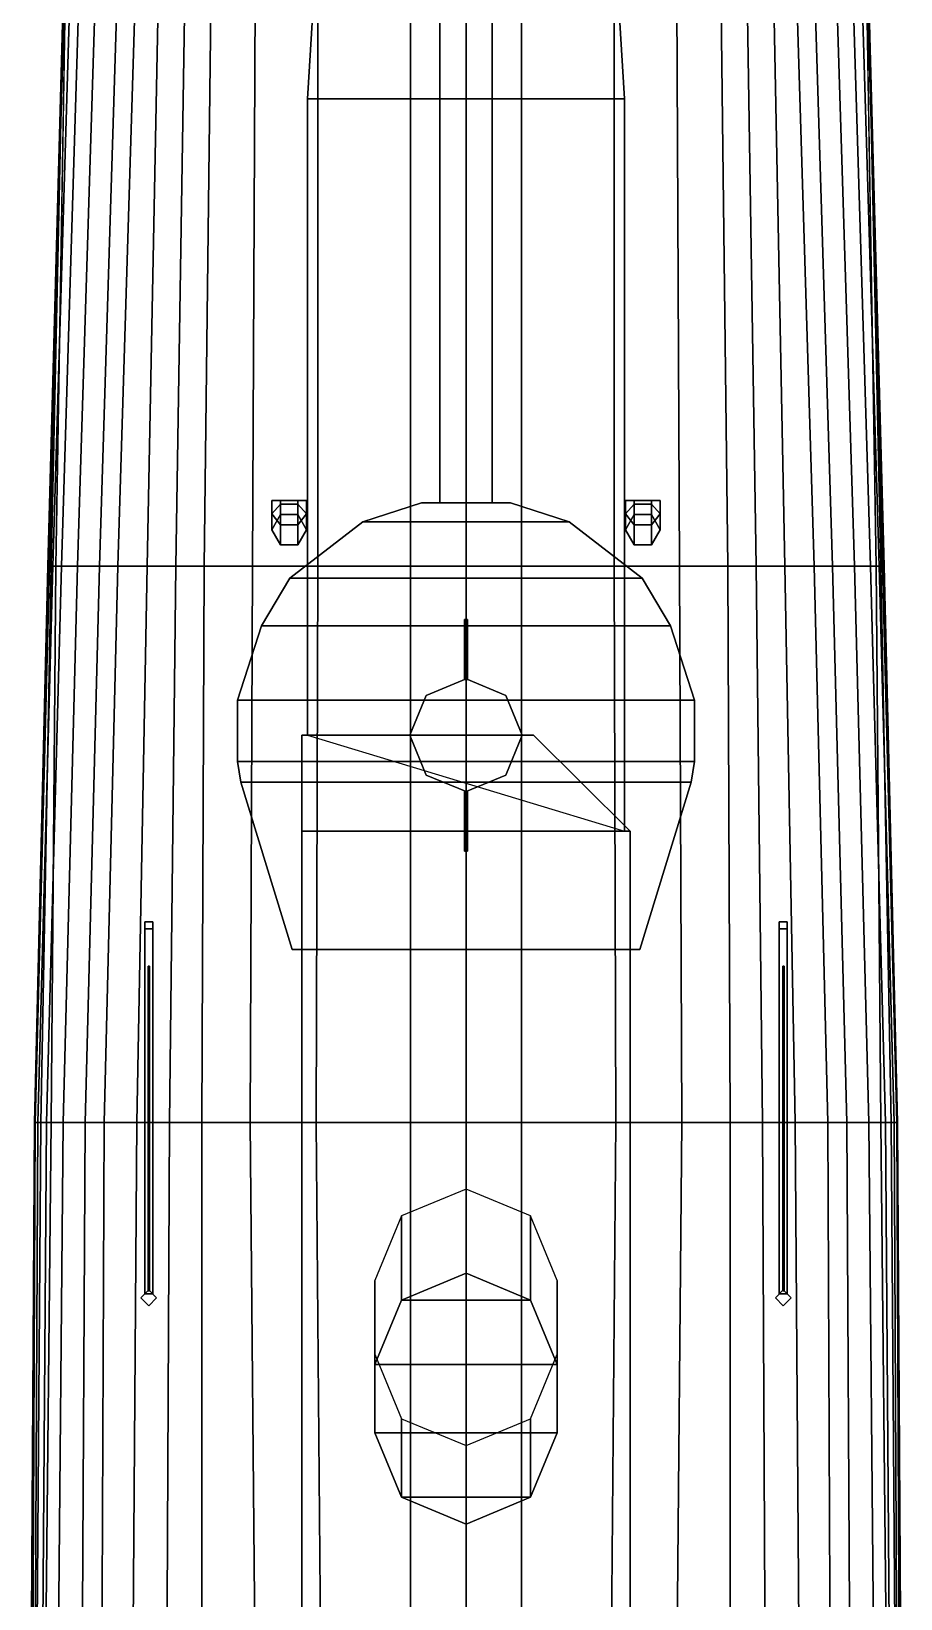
# Model space of a CAD drawing. Extents: x -5 to 5, y -54 to 54.
# Drawn here: x -5.48 to 5.48, y -15.84 to 3.91 of the extents above; entities that cross this region are included whole.
import ezdxf

# ---------------------------------------------------------------- set-up
doc = ezdxf.new("R2010")
doc.units = 0
doc.layers.get('0').update_dxf_attribs({"linetype": 'CONTINUOUS'})
doc.layers.add('SUPERSTRUCTURE', color=6, linetype='CONTINUOUS')

msp = doc.modelspace()

# ---------------------------------------------------------------- linework, layer by layer
for points in [[(-4.88, 10.52, 0.38), (-4.81, 10.52, -0.16), (-5.21, -2.83, -0.16), (-5.27, -2.83, 0.38)], [(-4.91, 10.52, 0.74), (-4.88, 10.52, 0.38), (-5.27, -2.83, 0.38), (-5.27, -2.83, 0.74)], [(-4.93, 10.52, 1.22), (-4.91, 10.52, 0.74), (-5.27, -2.83, 0.74), (-5.25, -2.83, 1.22)], [(-4.94, 10.52, 1.84), (-4.93, 10.52, 1.22), (-5.25, -2.83, 1.22), (-5.23, -2.83, 1.84)], [(-4.95, 10.52, 2.94), (-4.94, 10.52, 1.84), (-5.23, -2.83, 1.84), (-5.17, -2.83, 2.86)], [(-4.81, 10.52, -0.16), (-4.69, 10.52, -0.61), (-5.1, -2.83, -0.61), (-5.21, -2.83, -0.16)], [(-4.69, 10.52, -0.61), (-4.48, 10.52, -1.06), (-4.9, -2.83, -1.06), (-5.1, -2.83, -0.61)], [(-4.48, 10.52, -1.06), (-4.21, 10.52, -1.42), (-4.62, -2.83, -1.42), (-4.9, -2.83, -1.06)], [(-4.21, 10.52, -1.42), (-3.98, 10.52, -1.62), (-4.39, -2.83, -1.62), (-4.62, -2.83, -1.42)], [(-3.98, 10.52, -1.62), (-3.76, 10.52, -1.86), (-4.02, -2.83, -1.86), (-4.39, -2.83, -1.62)], [(-3.76, 10.52, -1.86), (-3.45, 10.52, -2.16), (-3.66, -2.83, -2.16), (-4.02, -2.83, -1.86)], [(-3.45, 10.52, -2.16), (-3.14, 10.52, -2.39), (-3.3, -2.83, -2.39), (-3.66, -2.83, -2.16)], [(-3.14, 10.52, -2.39), (-2.63, 10.52, -2.67), (-2.69, -2.83, -2.67), (-3.3, -2.83, -2.39)], [(-2.63, 10.52, -2.67), (-1.87, 10.52, -2.95), (-1.87, -2.83, -2.95), (-2.69, -2.83, -2.67)], [(-1.87, 10.52, -2.95), (-0.7, 10.52, -3.28), (-0.7, -2.83, -3.28), (-1.87, -2.83, -2.95)], [(-0.7, 10.52, -3.28), (0, 10.52, -3.41), (0, -2.83, -3.41), (-0.7, -2.83, -3.28)], [(0.7, -2.83, -3.28), (0, -2.83, -3.41), (0, 10.52, -3.41), (0.7, 10.52, -3.28)], [(1.87, -2.83, -2.95), (0.7, -2.83, -3.28), (0.7, 10.52, -3.28), (1.87, 10.52, -2.95)], [(2.69, -2.83, -2.67), (1.87, -2.83, -2.95), (1.87, 10.52, -2.95), (2.63, 10.52, -2.67)], [(3.3, -2.83, -2.39), (2.69, -2.83, -2.67), (2.63, 10.52, -2.67), (3.14, 10.52, -2.39)], [(3.66, -2.83, -2.16), (3.3, -2.83, -2.39), (3.14, 10.52, -2.39), (3.45, 10.52, -2.16)], [(4.02, -2.83, -1.86), (3.66, -2.83, -2.16), (3.45, 10.52, -2.16), (3.76, 10.52, -1.86)], [(4.39, -2.83, -1.62), (4.02, -2.83, -1.86), (3.76, 10.52, -1.86), (3.98, 10.52, -1.62)], [(4.62, -2.83, -1.42), (4.39, -2.83, -1.62), (3.98, 10.52, -1.62), (4.21, 10.52, -1.42)], [(4.9, -2.83, -1.06), (4.62, -2.83, -1.42), (4.21, 10.52, -1.42), (4.48, 10.52, -1.06)], [(5.1, -2.83, -0.61), (4.9, -2.83, -1.06), (4.48, 10.52, -1.06), (4.69, 10.52, -0.61)], [(5.21, -2.83, -0.16), (5.1, -2.83, -0.61), (4.69, 10.52, -0.61), (4.81, 10.52, -0.16)], [(5.27, -2.83, 0.38), (5.21, -2.83, -0.16), (4.81, 10.52, -0.16), (4.88, 10.52, 0.38)], [(5.27, -2.83, 0.74), (5.27, -2.83, 0.38), (4.88, 10.52, 0.38), (4.91, 10.52, 0.74)], [(5.25, -2.83, 1.22), (5.27, -2.83, 0.74), (4.91, 10.52, 0.74), (4.93, 10.52, 1.22)], [(5.23, -2.83, 1.84), (5.25, -2.83, 1.22), (4.93, 10.52, 1.22), (4.94, 10.52, 1.84)], [(5.17, -2.83, 2.86), (5.23, -2.83, 1.84), (4.94, 10.52, 1.84), (4.95, 10.52, 2.94)], [(-5.17, -2.83, 2.86), (5.17, -2.83, 2.86), (4.977, 8.9, 2.93), (-4.977, 8.9, 2.93)], [(-0.33, -2.03, 4.98), (-0.33, 5.18, 5.09), (0.33, 5.18, 5.09), (0.33, -2.03, 4.98)], [(0.33, 5.18, 5.13), (-0.33, 5.18, 5.13), (-0.33, -2.03, 5.02), (0.33, -2.03, 5.02)], [(-0.33, -2.03, 5.02), (-0.33, 5.18, 5.13), (-0.33, 5.18, 5.09), (-0.33, -2.03, 4.98)], [(0.33, -2.03, 4.98), (0.33, 5.18, 5.09), (0.33, 5.18, 5.13), (0.33, -2.03, 5.02)], [(-2.12, -2, 3.61), (-2.34, -2, 3.61), (-2.45, -2, 3.97), (-2.01, -2, 3.97)], [(-2.01, -2, 3.97), (-2.45, -2, 3.97), (-2.34, -2, 4.29), (-2.12, -2, 4.29)], [(-2.34, -2, 4.29), (-2.45, -2, 3.97), (-2.45, -2.17, 3.91), (-2.34, -2.31, 4.22)], [(-2.45, -2, 3.97), (-2.34, -2, 3.61), (-2.34, -2.05, 3.58), (-2.45, -2.17, 3.91)], [(-2.45, -2.17, 3.91), (-2.34, -2.05, 3.58), (-2.34, -2.18, 3.54), (-2.45, -2.37, 3.68)], [(-2.34, -2.31, 4.22), (-2.45, -2.17, 3.91), (-2.45, -2.37, 3.68), (-2.34, -2.56, 3.83)], [(-2.12, -2, 4.29), (-2.34, -2, 4.29), (-2.34, -2.31, 4.22), (-2.12, -2.31, 4.22)], [(-2.34, -2, 3.61), (-2.12, -2, 3.61), (-2.12, -2.05, 3.58), (-2.34, -2.05, 3.58)], [(-2.34, -2.05, 3.58), (-2.12, -2.05, 3.58), (-2.12, -2.18, 3.54), (-2.34, -2.18, 3.54)], [(-2.01, -2, 3.97), (-2.12, -2, 4.29), (-2.12, -2.31, 4.22), (-2.01, -2.17, 3.91)], [(-2.12, -2, 3.61), (-2.01, -2, 3.97), (-2.01, -2.17, 3.91), (-2.12, -2.05, 3.58)], [(-2.12, -2.05, 3.58), (-2.01, -2.17, 3.91), (-2.01, -2.37, 3.68), (-2.12, -2.18, 3.54)], [(-2.01, -2.17, 3.91), (-2.12, -2.31, 4.22), (-2.12, -2.56, 3.83), (-2.01, -2.37, 3.68)], [(-1.3, -2.27, 4.98), (-0.56, -2.03, 4.98), (0.56, -2.03, 4.98), (1.3, -2.27, 4.98)], [(0.56, -2.03, 5.02), (-0.56, -2.03, 5.02), (-1.3, -2.27, 5.02), (1.3, -2.27, 5.02)], [(-1.3, -2.27, 5.02), (-0.56, -2.03, 5.02), (-0.56, -2.03, 4.98), (-1.3, -2.27, 4.98)], [(-0.33, -2.03, 4.98), (-0.56, -2.03, 4.98), (-0.56, -2.03, 5.02), (-0.33, -2.03, 5.02)], [(0.56, -2.03, 4.98), (0.33, -2.03, 4.98), (0.33, -2.03, 5.02), (0.56, -2.03, 5.02)], [(1.3, -2.27, 4.98), (0.56, -2.03, 4.98), (0.56, -2.03, 5.02), (1.3, -2.27, 5.02)], [(2.01, -2, 3.97), (2.12, -2, 3.61), (2.12, -2.05, 3.58), (2.01, -2.17, 3.91)], [(2.12, -2, 4.29), (2.01, -2, 3.97), (2.01, -2.17, 3.91), (2.12, -2.31, 4.22)], [(2.45, -2, 3.97), (2.01, -2, 3.97), (2.12, -2, 4.29), (2.34, -2, 4.29)], [(2.34, -2, 3.61), (2.12, -2, 3.61), (2.01, -2, 3.97), (2.45, -2, 3.97)], [(2.01, -2.17, 3.91), (2.12, -2.05, 3.58), (2.12, -2.18, 3.54), (2.01, -2.37, 3.68)], [(2.12, -2.31, 4.22), (2.01, -2.17, 3.91), (2.01, -2.37, 3.68), (2.12, -2.56, 3.83)], [(2.12, -2, 3.61), (2.34, -2, 3.61), (2.34, -2.05, 3.58), (2.12, -2.05, 3.58)], [(2.34, -2, 4.29), (2.12, -2, 4.29), (2.12, -2.31, 4.22), (2.34, -2.31, 4.22)], [(2.12, -2.05, 3.58), (2.34, -2.05, 3.58), (2.34, -2.18, 3.54), (2.12, -2.18, 3.54)], [(2.34, -2, 3.61), (2.45, -2, 3.97), (2.45, -2.17, 3.91), (2.34, -2.05, 3.58)], [(2.45, -2, 3.97), (2.34, -2, 4.29), (2.34, -2.31, 4.22), (2.45, -2.17, 3.91)], [(2.34, -2.05, 3.58), (2.45, -2.17, 3.91), (2.45, -2.37, 3.68), (2.34, -2.18, 3.54)], [(2.45, -2.17, 3.91), (2.34, -2.31, 4.22), (2.34, -2.56, 3.83), (2.45, -2.37, 3.68)], [(-2.34, -2.179, 2.86), (-2.45, -2.37, 2.86), (-2.45, -2.37, 3.68), (-2.34, -2.179, 3.54)], [(-2.12, -2.179, 2.86), (-2.34, -2.179, 2.86), (-2.34, -2.179, 3.54), (-2.12, -2.179, 3.54)], [(-2.12, -2.31, 4.22), (-2.34, -2.31, 4.22), (-2.34, -2.56, 3.83), (-2.12, -2.56, 3.83)], [(1.3, -2.27, 5.02), (-1.3, -2.27, 5.02), (-2.22, -2.98, 5.02), (2.22, -2.98, 5.02)], [(-2.22, -2.98, 4.98), (-1.3, -2.27, 4.98), (1.3, -2.27, 4.98), (2.22, -2.98, 4.98)], [(-2.22, -2.98, 5.02), (-1.3, -2.27, 5.02), (-1.3, -2.27, 4.98), (-2.22, -2.98, 4.98)], [(-2.01, -2.37, 2.86), (-2.12, -2.179, 2.86), (-2.12, -2.179, 3.54), (-2.01, -2.37, 3.68)], [(2.22, -2.98, 4.98), (1.3, -2.27, 4.98), (1.3, -2.27, 5.02), (2.22, -2.98, 5.02)], [(2.12, -2.179, 2.86), (2.01, -2.37, 2.86), (2.01, -2.37, 3.68), (2.12, -2.179, 3.54)], [(2.34, -2.179, 2.86), (2.12, -2.179, 2.86), (2.12, -2.179, 3.54), (2.34, -2.179, 3.54)], [(2.34, -2.31, 4.22), (2.12, -2.31, 4.22), (2.12, -2.56, 3.83), (2.34, -2.56, 3.83)], [(2.45, -2.37, 2.86), (2.34, -2.179, 2.86), (2.34, -2.179, 3.54), (2.45, -2.37, 3.68)], [(-2.45, -2.37, 2.86), (-2.34, -2.561, 2.86), (-2.34, -2.561, 3.83), (-2.45, -2.37, 3.68)], [(-2.34, -2.561, 2.86), (-2.12, -2.561, 2.86), (-2.12, -2.561, 3.83), (-2.34, -2.561, 3.83)], [(-2.12, -2.561, 2.86), (-2.01, -2.37, 2.86), (-2.01, -2.37, 3.68), (-2.12, -2.561, 3.83)], [(2.01, -2.37, 2.86), (2.12, -2.561, 2.86), (2.12, -2.561, 3.83), (2.01, -2.37, 3.68)], [(2.12, -2.561, 2.86), (2.34, -2.561, 2.86), (2.34, -2.561, 3.83), (2.12, -2.561, 3.83)], [(2.34, -2.561, 2.86), (2.45, -2.37, 2.86), (2.45, -2.37, 3.68), (2.34, -2.561, 3.83)], [(-5.27, -2.83, 0.38), (-5.21, -2.83, -0.16), (-5.4, -9.84, -0.16), (-5.44, -9.84, 0.29)], [(-5.27, -2.83, 0.74), (-5.27, -2.83, 0.38), (-5.44, -9.84, 0.29), (-5.44, -9.84, 0.74)], [(-5.25, -2.83, 1.22), (-5.27, -2.83, 0.74), (-5.44, -9.84, 0.74), (-5.43, -9.84, 1.22)], [(-5.23, -2.83, 1.84), (-5.25, -2.83, 1.22), (-5.43, -9.84, 1.22), (-5.36, -9.84, 1.84)], [(-5.21, -2.83, -0.16), (-5.1, -2.83, -0.61), (-5.29, -9.84, -0.61), (-5.4, -9.84, -0.16)], [(-5.17, -2.83, 2.86), (-5.23, -2.83, 1.84), (-5.36, -9.84, 1.84), (-5.23, -9.84, 2.84)], [(-5.1, -2.83, -0.61), (-4.9, -2.83, -1.06), (-5.08, -9.84, -1.06), (-5.29, -9.84, -0.61)], [(-5.23, -9.84, 2.84), (5.23, -9.84, 2.84), (5.17, -2.83, 2.86), (-5.17, -2.83, 2.86)], [(-4.9, -2.83, -1.06), (-4.62, -2.83, -1.42), (-4.8, -9.84, -1.42), (-5.08, -9.84, -1.06)], [(-4.62, -2.83, -1.42), (-4.39, -2.83, -1.62), (-4.56, -9.84, -1.62), (-4.8, -9.84, -1.42)], [(-4.39, -2.83, -1.62), (-4.02, -2.83, -1.86), (-4.15, -9.84, -1.86), (-4.56, -9.84, -1.62)], [(-4.02, -2.83, -1.86), (-3.66, -2.83, -2.16), (-3.74, -9.84, -2.16), (-4.15, -9.84, -1.86)], [(-3.66, -2.83, -2.16), (-3.3, -2.83, -2.39), (-3.33, -9.84, -2.39), (-3.74, -9.84, -2.16)], [(-3.3, -2.83, -2.39), (-2.69, -2.83, -2.67), (-2.72, -9.84, -2.67), (-3.33, -9.84, -2.39)], [(-2.69, -2.83, -2.67), (-1.87, -2.83, -2.95), (-1.89, -9.84, -2.95), (-2.72, -9.84, -2.67)], [(-1.87, -2.83, -2.95), (-0.7, -2.83, -3.28), (-0.7, -9.84, -3.28), (-1.89, -9.84, -2.95)], [(-0.7, -2.83, -3.28), (0, -2.83, -3.41), (0, -9.84, -3.41), (-0.7, -9.84, -3.28)], [(0.7, -9.84, -3.28), (0, -9.84, -3.41), (0, -2.83, -3.41), (0.7, -2.83, -3.28)], [(1.89, -9.84, -2.95), (0.7, -9.84, -3.28), (0.7, -2.83, -3.28), (1.87, -2.83, -2.95)], [(2.72, -9.84, -2.67), (1.89, -9.84, -2.95), (1.87, -2.83, -2.95), (2.69, -2.83, -2.67)], [(3.33, -9.84, -2.39), (2.72, -9.84, -2.67), (2.69, -2.83, -2.67), (3.3, -2.83, -2.39)], [(3.74, -9.84, -2.16), (3.33, -9.84, -2.39), (3.3, -2.83, -2.39), (3.66, -2.83, -2.16)], [(4.15, -9.84, -1.86), (3.74, -9.84, -2.16), (3.66, -2.83, -2.16), (4.02, -2.83, -1.86)], [(4.56, -9.84, -1.62), (4.15, -9.84, -1.86), (4.02, -2.83, -1.86), (4.39, -2.83, -1.62)], [(4.8, -9.84, -1.42), (4.56, -9.84, -1.62), (4.39, -2.83, -1.62), (4.62, -2.83, -1.42)], [(5.08, -9.84, -1.06), (4.8, -9.84, -1.42), (4.62, -2.83, -1.42), (4.9, -2.83, -1.06)], [(5.29, -9.84, -0.61), (5.08, -9.84, -1.06), (4.9, -2.83, -1.06), (5.1, -2.83, -0.61)], [(5.4, -9.84, -0.16), (5.29, -9.84, -0.61), (5.1, -2.83, -0.61), (5.21, -2.83, -0.16)], [(5.23, -9.84, 2.84), (5.36, -9.84, 1.84), (5.23, -2.83, 1.84), (5.17, -2.83, 2.86)], [(5.44, -9.84, 0.29), (5.4, -9.84, -0.16), (5.21, -2.83, -0.16), (5.27, -2.83, 0.38)], [(5.36, -9.84, 1.84), (5.43, -9.84, 1.22), (5.25, -2.83, 1.22), (5.23, -2.83, 1.84)], [(5.43, -9.84, 1.22), (5.44, -9.84, 0.74), (5.27, -2.83, 0.74), (5.25, -2.83, 1.22)], [(5.44, -9.84, 0.74), (5.44, -9.84, 0.29), (5.27, -2.83, 0.38), (5.27, -2.83, 0.74)], [(-2.58, -3.58, 4.98), (-2.22, -2.98, 4.98), (2.22, -2.98, 4.98), (2.58, -3.58, 4.98)], [(2.22, -2.98, 5.02), (-2.22, -2.98, 5.02), (-2.58, -3.58, 5.02), (2.58, -3.58, 5.02)], [(-2.58, -3.58, 5.02), (-2.22, -2.98, 5.02), (-2.22, -2.98, 4.98), (-2.58, -3.58, 4.98)], [(2.58, -3.58, 4.98), (2.22, -2.98, 4.98), (2.22, -2.98, 5.02), (2.58, -3.58, 5.02)], [(-0.02, -3.5, 4.89), (-0.02, -4.26, 4.44), (-0.02, -4.26, 4.98), (-0.02, -3.5, 4.98)], [(0.02, -3.5, 4.89), (0.02, -4.26, 4.44), (-0.02, -4.26, 4.44), (-0.02, -3.5, 4.89)], [(-0.02, -3.5, 4.98), (0.02, -3.5, 4.98), (0.02, -3.5, 4.89), (-0.02, -3.5, 4.89)], [(0.02, -3.5, 4.98), (0.02, -4.26, 4.98), (0.02, -4.26, 4.44), (0.02, -3.5, 4.89)], [(2.58, -3.58, 5.02), (-2.58, -3.58, 5.02), (-2.88, -4.52, 5.02), (2.88, -4.52, 5.02)], [(-2.88, -4.52, 4.98), (-2.58, -3.58, 4.98), (2.58, -3.58, 4.98), (2.88, -4.52, 4.98)], [(-2.88, -4.52, 5.02), (-2.58, -3.58, 5.02), (-2.58, -3.58, 4.98), (-2.88, -4.52, 4.98)], [(2.88, -4.52, 4.98), (2.58, -3.58, 4.98), (2.58, -3.58, 5.02), (2.88, -4.52, 5.02)], [(-2.88, -5.29, 4.98), (-2.88, -4.52, 4.98), (2.88, -4.52, 4.98), (2.88, -5.29, 4.98)], [(2.88, -4.52, 5.02), (-2.88, -4.52, 5.02), (-2.88, -5.29, 5.02), (2.88, -5.29, 5.02)], [(-2.88, -5.29, 5.02), (-2.88, -4.52, 5.02), (-2.88, -4.52, 4.98), (-2.88, -5.29, 4.98)], [(2.88, -5.29, 4.98), (2.88, -4.52, 4.98), (2.88, -4.52, 5.02), (2.88, -5.29, 5.02)], [(2.88, -5.29, 5.02), (-2.88, -5.29, 5.02), (-2.84, -5.55, 5.02), (2.84, -5.55, 5.02)], [(-2.84, -5.55, 4.98), (-2.88, -5.29, 4.98), (2.88, -5.29, 4.98), (2.84, -5.55, 4.98)], [(-2.84, -5.55, 5.02), (-2.88, -5.29, 5.02), (-2.88, -5.29, 4.98), (-2.84, -5.55, 4.98)], [(2.84, -5.55, 4.98), (2.88, -5.29, 4.98), (2.88, -5.29, 5.02), (2.84, -5.55, 5.02)], [(-2.19, -7.66, 4.98), (-2.84, -5.55, 4.98), (2.84, -5.55, 4.98), (2.19, -7.66, 4.98)], [(2.84, -5.55, 5.02), (-2.84, -5.55, 5.02), (-2.19, -7.66, 5.02), (2.19, -7.66, 5.02)], [(-2.19, -7.66, 5.02), (-2.84, -5.55, 5.02), (-2.84, -5.55, 4.98), (-2.19, -7.66, 4.98)], [(-0.02, -6.42, 4.89), (-0.02, -5.66, 4.44), (0.02, -5.66, 4.44), (0.02, -6.42, 4.89)], [(-0.02, -6.42, 4.98), (-0.02, -5.66, 4.98), (-0.02, -5.66, 4.44), (-0.02, -6.42, 4.89)], [(0.02, -6.42, 4.89), (0.02, -5.66, 4.44), (0.02, -5.66, 4.98), (0.02, -6.42, 4.98)], [(2.19, -7.66, 4.98), (2.84, -5.55, 4.98), (2.84, -5.55, 5.02), (2.19, -7.66, 5.02)], [(0.02, -6.42, 4.98), (-0.02, -6.42, 4.98), (-0.02, -6.42, 4.89), (0.02, -6.42, 4.89)], [(-4.05, -7.4, 6.89), (-4.05, -7.31, 6.65), (-4.05, -12, 3.86), (-4.05, -12, 4.15)], [(-4.05, -12, 3.86), (-4.05, -7.31, 6.65), (-3.95, -7.31, 6.65), (-3.95, -12, 3.86)], [(-3.95, -7.4, 6.89), (-3.95, -7.31, 6.65), (-4.05, -7.31, 6.65), (-4.05, -7.4, 6.89)], [(-3.95, -12, 4.15), (-3.95, -7.4, 6.89), (-4.05, -7.4, 6.89), (-4.05, -12, 4.15)], [(-3.95, -12, 3.86), (-3.95, -7.31, 6.65), (-3.95, -7.4, 6.89), (-3.95, -12, 4.15)], [(4.05, -7.4, 6.89), (4.05, -7.31, 6.65), (3.95, -7.31, 6.65), (3.95, -7.4, 6.89)], [(3.95, -7.4, 6.89), (3.95, -7.31, 6.65), (3.95, -12, 3.86), (3.95, -12, 4.15)], [(3.95, -12, 3.86), (3.95, -7.31, 6.65), (4.05, -7.31, 6.65), (4.05, -12, 3.86)], [(4.05, -12, 4.15), (4.05, -7.4, 6.89), (3.95, -7.4, 6.89), (3.95, -12, 4.15)], [(4.05, -12, 3.86), (4.05, -7.31, 6.65), (4.05, -7.4, 6.89), (4.05, -12, 4.15)], [(2.19, -7.66, 5.02), (-2.19, -7.66, 5.02), (-2.19, -7.66, 4.98), (2.19, -7.66, 4.98)], [(-4.005, -7.87, 6.591), (-3.99, -7.87, 6.6), (-3.99, -11.96, 5.46), (-4.005, -11.96, 5.45)], [(-4.005, -7.87, 6.609), (-4.005, -7.87, 6.591), (-4.005, -11.96, 5.45), (-4.005, -11.96, 5.47)], [(-3.99, -7.87, 6.6), (-4.005, -7.87, 6.609), (-4.005, -11.96, 5.47), (-3.99, -11.96, 5.46)], [(4.01, -7.87, 6.6), (3.995, -7.87, 6.609), (3.995, -11.96, 5.47), (4.01, -11.96, 5.46)], [(3.995, -7.87, 6.609), (3.995, -7.87, 6.591), (3.995, -11.96, 5.45), (3.995, -11.96, 5.47)], [(3.995, -7.87, 6.591), (4.01, -7.87, 6.6), (4.01, -11.96, 5.46), (3.995, -11.96, 5.45)], [(-5.44, -9.84, 0.74), (-5.44, -9.84, 0.29), (-5.48, -16.78, 0.29), (-5.48, -16.78, 0.74)], [(-5.44, -9.84, 0.29), (-5.4, -9.84, -0.16), (-5.43, -16.78, -0.16), (-5.48, -16.78, 0.29)], [(-5.43, -9.84, 1.22), (-5.44, -9.84, 0.74), (-5.48, -16.78, 0.74), (-5.46, -16.78, 1.22)], [(-5.36, -9.84, 1.84), (-5.43, -9.84, 1.22), (-5.46, -16.78, 1.22), (-5.41, -16.78, 1.84)], [(-5.4, -9.84, -0.16), (-5.29, -9.84, -0.61), (-5.34, -16.78, -0.61), (-5.43, -16.78, -0.16)], [(-5.23, -9.84, 2.84), (-5.36, -9.84, 1.84), (-5.41, -16.78, 1.84), (-5.3, -16.78, 2.84)], [(-5.29, -9.84, -0.61), (-5.08, -9.84, -1.06), (-5.14, -16.78, -1.06), (-5.34, -16.78, -0.61)], [(-5.3, -16.78, 2.84), (5.3, -16.78, 2.84), (5.23, -9.84, 2.84), (-5.23, -9.84, 2.84)], [(-5.08, -9.84, -1.06), (-4.8, -9.84, -1.42), (-4.84, -16.78, -1.42), (-5.14, -16.78, -1.06)], [(-4.8, -9.84, -1.42), (-4.56, -9.84, -1.62), (-4.59, -16.78, -1.62), (-4.84, -16.78, -1.42)], [(-4.56, -9.84, -1.62), (-4.15, -9.84, -1.86), (-4.2, -16.78, -1.86), (-4.59, -16.78, -1.62)], [(-4.15, -9.84, -1.86), (-3.74, -9.84, -2.16), (-3.77, -16.78, -2.16), (-4.2, -16.78, -1.86)], [(-3.74, -9.84, -2.16), (-3.33, -9.84, -2.39), (-3.33, -16.78, -2.39), (-3.77, -16.78, -2.16)], [(-3.33, -9.84, -2.39), (-2.72, -9.84, -2.67), (-2.66, -16.78, -2.67), (-3.33, -16.78, -2.39)], [(-2.72, -9.84, -2.67), (-1.89, -9.84, -2.95), (-1.83, -16.78, -2.95), (-2.66, -16.78, -2.67)], [(-1.89, -9.84, -2.95), (-0.7, -9.84, -3.28), (-0.7, -16.78, -3.25), (-1.83, -16.78, -2.95)], [(-0.7, -9.84, -3.28), (0, -9.84, -3.41), (0, -16.78, -3.41), (-0.7, -16.78, -3.25)], [(0.7, -16.78, -3.25), (0, -16.78, -3.41), (0, -9.84, -3.41), (0.7, -9.84, -3.28)], [(1.83, -16.78, -2.95), (0.7, -16.78, -3.25), (0.7, -9.84, -3.28), (1.89, -9.84, -2.95)], [(2.66, -16.78, -2.67), (1.83, -16.78, -2.95), (1.89, -9.84, -2.95), (2.72, -9.84, -2.67)], [(3.33, -16.78, -2.39), (2.66, -16.78, -2.67), (2.72, -9.84, -2.67), (3.33, -9.84, -2.39)], [(3.77, -16.78, -2.16), (3.33, -16.78, -2.39), (3.33, -9.84, -2.39), (3.74, -9.84, -2.16)], [(4.2, -16.78, -1.86), (3.77, -16.78, -2.16), (3.74, -9.84, -2.16), (4.15, -9.84, -1.86)], [(4.59, -16.78, -1.62), (4.2, -16.78, -1.86), (4.15, -9.84, -1.86), (4.56, -9.84, -1.62)], [(4.84, -16.78, -1.42), (4.59, -16.78, -1.62), (4.56, -9.84, -1.62), (4.8, -9.84, -1.42)], [(5.14, -16.78, -1.06), (4.84, -16.78, -1.42), (4.8, -9.84, -1.42), (5.08, -9.84, -1.06)], [(5.34, -16.78, -0.61), (5.14, -16.78, -1.06), (5.08, -9.84, -1.06), (5.29, -9.84, -0.61)], [(5.3, -16.78, 2.84), (5.41, -16.78, 1.84), (5.36, -9.84, 1.84), (5.23, -9.84, 2.84)], [(5.43, -16.78, -0.16), (5.34, -16.78, -0.61), (5.29, -9.84, -0.61), (5.4, -9.84, -0.16)], [(5.41, -16.78, 1.84), (5.46, -16.78, 1.22), (5.43, -9.84, 1.22), (5.36, -9.84, 1.84)], [(5.48, -16.78, 0.29), (5.43, -16.78, -0.16), (5.4, -9.84, -0.16), (5.44, -9.84, 0.29)], [(5.46, -16.78, 1.22), (5.48, -16.78, 0.74), (5.44, -9.84, 0.74), (5.43, -9.84, 1.22)], [(5.48, -16.78, 0.74), (5.48, -16.78, 0.29), (5.44, -9.84, 0.29), (5.44, -9.84, 0.74)], [(-0.813, -12.077, 11.02), (0, -11.74, 11.06), (0, -10.68, 4.37), (-0.813, -11.017, 4.37)], [(0, -11.74, 11.06), (0.813, -12.077, 11.02), (0.813, -11.017, 4.37), (0, -10.68, 4.37)], [(-1.15, -12.89, 10.93), (-0.813, -12.077, 11.02), (-0.813, -11.017, 4.37), (-1.15, -11.83, 4.37)], [(0.813, -12.077, 11.02), (1.15, -12.89, 10.93), (1.15, -11.83, 4.37), (0.813, -11.017, 4.37)], [(-1.15, -13.75, 10.81), (-1.15, -12.89, 10.93), (-1.15, -11.83, 4.37), (-1.15, -12.76, 4.37)], [(0, -11.74, 11.06), (0, -11.74, 11.06), (-0.813, -12.077, 11.02), (0.813, -12.077, 11.02)], [(1.15, -12.89, 10.93), (1.15, -13.75, 10.81), (1.15, -12.76, 4.37), (1.15, -11.83, 4.37)], [(-4, -11.95, 2.84), (-4.1, -12.05, 2.84), (-4.1, -12.05, 5.78), (-4, -11.95, 5.78)], [(-4, -11.95, 5.78), (-4.1, -12.05, 5.78), (-4, -12.15, 5.78), (-3.9, -12.05, 5.78)], [(-3.9, -12.05, 2.84), (-4, -11.95, 2.84), (-4, -11.95, 5.78), (-3.9, -12.05, 5.78)], [(4, -11.95, 2.84), (3.9, -12.05, 2.84), (3.9, -12.05, 5.78), (4, -11.95, 5.78)], [(4, -11.95, 5.78), (3.9, -12.05, 5.78), (4, -12.15, 5.78), (4.1, -12.05, 5.78)], [(4.1, -12.05, 2.84), (4, -11.95, 2.84), (4, -11.95, 5.78), (4.1, -12.05, 5.78)], [(-4.1, -12.05, 2.84), (-4, -12.15, 2.84), (-4, -12.15, 5.78), (-4.1, -12.05, 5.78)], [(-4, -12.15, 2.84), (-3.9, -12.05, 2.84), (-3.9, -12.05, 5.78), (-4, -12.15, 5.78)], [(0.813, -12.077, 11.02), (-0.813, -12.077, 11.02), (-1.15, -12.89, 10.93), (1.15, -12.89, 10.93)], [(3.9, -12.05, 2.84), (4, -12.15, 2.84), (4, -12.15, 5.78), (3.9, -12.05, 5.78)], [(4, -12.15, 2.84), (4.1, -12.05, 2.84), (4.1, -12.05, 5.78), (4, -12.15, 5.78)], [(-0.813, -14.563, 10.7), (-1.15, -13.75, 10.81), (-1.15, -12.76, 4.37), (-0.813, -13.573, 4.37)], [(1.15, -13.75, 10.81), (0.813, -14.563, 10.7), (0.813, -13.573, 4.37), (1.15, -12.76, 4.37)], [(1.15, -12.89, 10.93), (-1.15, -12.89, 10.93), (-1.15, -13.75, 10.81), (1.15, -13.75, 10.81)], [(0, -14.9, 10.64), (-0.813, -14.563, 10.7), (-0.813, -13.573, 4.37), (0, -13.91, 4.37)], [(0.813, -14.563, 10.7), (0, -14.9, 10.64), (0, -13.91, 4.37), (0.813, -13.573, 4.37)], [(1.15, -13.75, 10.81), (-1.15, -13.75, 10.81), (-0.813, -14.563, 10.7), (0.813, -14.563, 10.7)], [(0.813, -14.563, 10.7), (-0.813, -14.563, 10.7), (0, -14.9, 10.64)]]:
    msp.add_3dface(points)
at = {"layer": 'SUPERSTRUCTURE'}
for points in [[(2, 3.06, 3.27), (1.64, 8.9, 3.27), (-1.64, 8.9, 3.27), (-2, 3.06, 3.27)], [(-1.64, 8.9, 3.27), (-1.64, 8.9, 2.93), (-2, 3.06, 2.89), (-2, 3.06, 3.27)], [(2, 3.06, 2.89), (1.64, 8.9, 2.93), (1.64, 8.9, 3.27), (2, 3.06, 3.27)], [(2, -6.17, 3.18), (2, 3.06, 3.27), (-2, 3.06, 3.27), (-2, -4.96, 3.18)], [(-2, 3.06, 3.27), (-2, 3.06, 2.89), (-2, -4.96, 2.83), (-2, -4.96, 3.18)], [(2, -6.17, 2.83), (2, 3.06, 2.89), (2, 3.06, 3.27), (2, -6.17, 3.18)], [(-0.502, -4.458, 4.98), (0, -4.25, 4.98), (0, -4.25, 3.18), (-0.502, -4.458, 3.18)], [(0, -4.25, 4.98), (0.502, -4.458, 4.98), (0.502, -4.458, 3.18), (0, -4.25, 3.18)], [(-0.71, -4.96, 4.98), (-0.502, -4.458, 4.98), (-0.502, -4.458, 3.18), (-0.71, -4.96, 3.18)], [(0.502, -4.458, 4.98), (0.71, -4.96, 4.98), (0.71, -4.96, 3.18), (0.502, -4.458, 3.18)], [(2.07, -6.17, 4.37), (0.85, -4.96, 4.37), (-2.07, -4.96, 4.37), (-2.07, -6.17, 4.37)], [(-2.07, -4.96, 4.37), (-2.07, -4.96, 2.85), (-2.07, -6.17, 2.85), (-2.07, -6.17, 4.37)], [(0.85, -4.96, 4.37), (0.85, -4.96, 2.85), (-2.07, -4.96, 2.85), (-2.07, -4.96, 4.37)], [(-0.502, -5.462, 4.98), (-0.71, -4.96, 4.98), (-0.71, -4.96, 4.37), (-0.502, -5.462, 4.37)], [(0.71, -4.96, 4.98), (0.502, -5.462, 4.98), (0.502, -5.462, 4.37), (0.71, -4.96, 4.37)], [(2.07, -6.17, 2.85), (0.85, -4.96, 2.85), (0.85, -4.96, 4.37), (2.07, -6.17, 4.37)], [(0, -5.67, 4.98), (-0.502, -5.462, 4.98), (-0.502, -5.462, 4.37), (0, -5.67, 4.37)], [(0.502, -5.462, 4.98), (0, -5.67, 4.98), (0, -5.67, 4.37), (0.502, -5.462, 4.37)], [(2.07, -17.66, 4.37), (2.07, -6.17, 4.37), (-2.07, -6.17, 4.37), (-2.07, -17.66, 4.37)], [(-2.07, -6.17, 4.37), (-2.07, -6.17, 2.84), (-2.07, -17.66, 2.83), (-2.07, -17.66, 4.37)], [(2.07, -17.66, 2.83), (2.07, -6.17, 2.84), (2.07, -6.17, 4.37), (2.07, -17.66, 4.37)]]:
    msp.add_3dface(points, dxfattribs=at)

doc.saveas('drawing.dxf')
